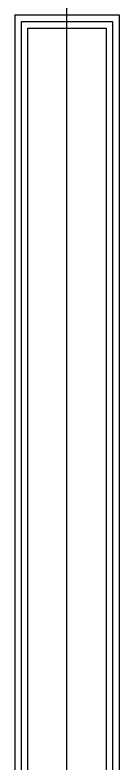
# Model space of a CAD drawing. Header units: millimetres. Extents: x 0 to 356400, y 0 to 68257.
# Drawn here: x 66606.2 to 66614.2, y 6916.6 to 6973.9 of the extents above; entities that cross this region are included whole.
import ezdxf

# ---------------------------------------------------------------- set-up
doc = ezdxf.new("R2010")
doc.units = ezdxf.units.MM
doc.header["$LTSCALE"] = 75
doc.layers.add('8', color=8, linetype='Continuous')

# ---------------------------------------------------------------- blocks, each defined once
blk = doc.blocks.new('G$C7369CDF7')
at = {"layer": '8'}
for p, q in [((9830.3, 49850), (9830.3, 50050)), ((9830.3, 50050), (14530.3, 50050)), ((9842.8, 49862.5), (9842.8, 50037.5)), ((9842.8, 50037.5), (14530.3, 50037.5)), ((9855.3, 49875), (9855.3, 50025)), ((9855.3, 50025), (14530.3, 50025)), ((15030.3, 49950), (8330.3, 49950)), ((14530.3, 49875), (9855.3, 49875)), ((14530.3, 49862.5), (9842.8, 49862.5)), ((9830.3, 49850), (14530.3, 49850))]:
    blk.add_line(p, q, dxfattribs=at)

msp = doc.modelspace()

# ---------------------------------------------------------------- block references
at = {"xscale": 0.04000000000000001, "yscale": 0.04000000000000001, "zscale": 0.04000000000000001, "rotation": 270}
msp.add_blockref('G$C7369CDF7', (64612.169, 7367.091), dxfattribs=at)

doc.saveas('drawing.dxf')
